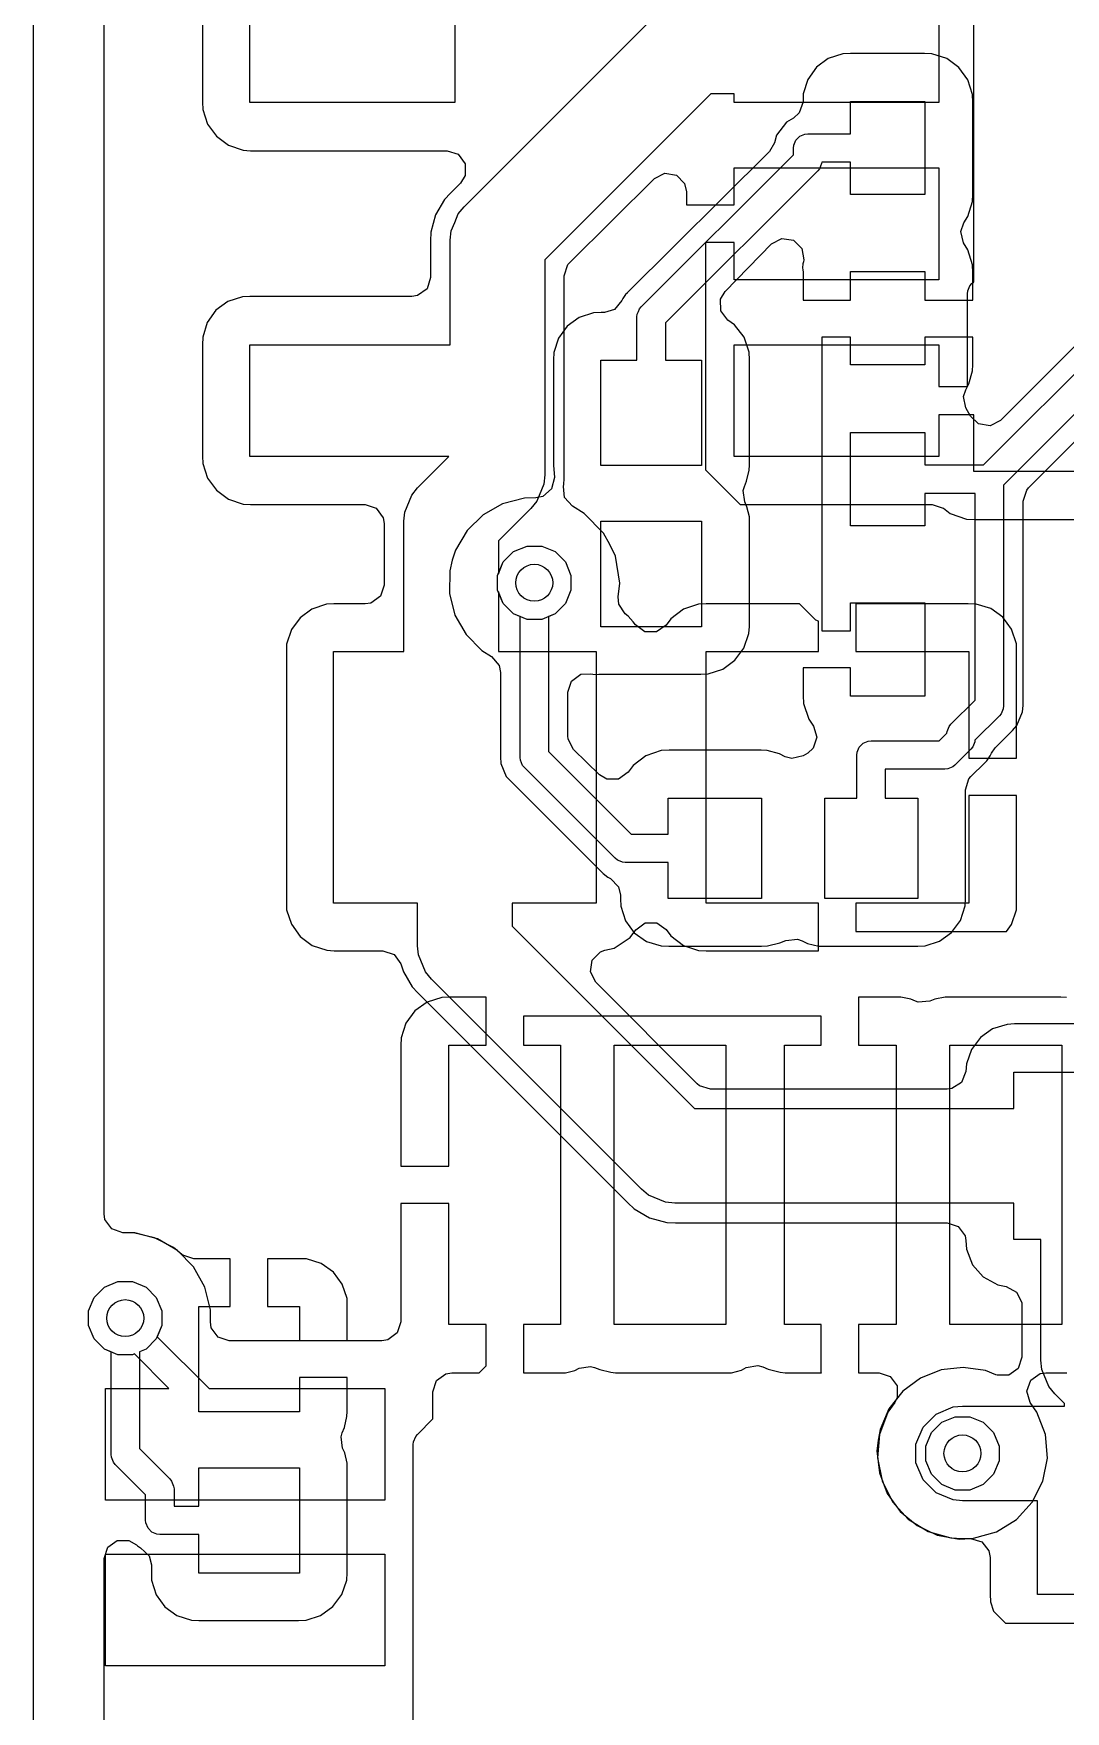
# Model space of a CAD drawing. Header units: inches. Extents: x 3.98 to 8.37, y -7.42 to -0.85.
# Drawn here: x 3.984 to 4.794, y -2.844 to -1.527 of the extents above; entities that cross this region are included whole.
import ezdxf

# ---------------------------------------------------------------- set-up
doc = ezdxf.new("R2010")
doc.units = ezdxf.units.IN
doc.header["$MEASUREMENT"] = 0
for name, color, linetype, true_color in [('Bottom Layer', 153, 'CONTINUOUS', 0x4d7fc4), ('Multi-Layer', 254, 'CONTINUOUS', 0xd0d2cd), ('Top Layer', 13, 'CONTINUOUS', 0xc83434)]:
    doc.layers.add(name, color=color, linetype=linetype, true_color=true_color)

msp = doc.modelspace()

# ---------------------------------------------------------------- linework, layer by layer
at = {"layer": 'Bottom Layer', "linetype": 'CONTINUOUS'}
for p, q in [((4.7219, -1.7218), (4.7219, -1.3854)), ((4.0394, -2.4531), (4.0394, -1.4936)), ((4.1166, -1.4936), (4.1166, -1.5809)), ((4.1538, -1.5813), (4.1538, -1.4936)), ((4.3145, -1.4936), (4.3145, -1.5813)), ((4.6946, -1.4936), (4.6946, -1.5813)), ((4.3219, -1.663), (4.4741, -1.5111)), ((4.5157, -1.5745), (4.3852, -1.7047)), ((4.5338, -1.5745), (4.5157, -1.5745)), ((4.5338, -1.5813), (4.5338, -1.5745)), ((4.1166, -1.5809), (4.1168, -1.5867)), ((4.1168, -1.5867), (4.1206, -1.5982)), ((4.3145, -1.5813), (4.1538, -1.5813)), ((4.6946, -1.5813), (4.5338, -1.5813)), ((4.1206, -1.5982), (4.1275, -1.6077)), ((4.1275, -1.6077), (4.137, -1.6147)), ((4.137, -1.6147), (4.1484, -1.6187)), ((4.1484, -1.6187), (4.1541, -1.619)), ((4.1541, -1.619), (4.3085, -1.619)), ((4.3085, -1.619), (4.3173, -1.6218)), ((4.3173, -1.6218), (4.3227, -1.6293)), ((4.3227, -1.6293), (4.3227, -1.6384)), ((4.5338, -1.6616), (4.5338, -1.6325)), ((4.5338, -1.6325), (4.6946, -1.6325)), ((4.6946, -1.6325), (4.6946, -1.7202)), ((4.3191, -1.6444), (4.3112, -1.6522)), ((4.3227, -1.6384), (4.3191, -1.6444)), ((4.4048, -1.7066), (4.4713, -1.6408)), ((4.4713, -1.6408), (4.4795, -1.6367)), ((4.4795, -1.6367), (4.4886, -1.6382)), ((4.4886, -1.6382), (4.495, -1.6447)), ((4.495, -1.6447), (4.4966, -1.6514)), ((4.3065, -1.6572), (4.2995, -1.6693)), ((4.3112, -1.6522), (4.3065, -1.6572)), ((4.4966, -1.6514), (4.4966, -1.6616)), ((4.2995, -1.6693), (4.2959, -1.6828)), ((4.3145, -1.6753), (4.3172, -1.6686)), ((4.3172, -1.6686), (4.3219, -1.663)), ((4.3172, -1.6686), (4.3172, -1.6686)), ((4.3172, -1.6686), (4.3172, -1.6686)), ((4.4966, -1.6616), (4.5338, -1.6616)), ((4.2959, -1.6828), (4.2956, -1.6897)), ((4.311, -1.6892), (4.3117, -1.682)), ((4.3117, -1.682), (4.3145, -1.6753)), ((4.3117, -1.682), (4.3117, -1.682)), ((4.3117, -1.682), (4.3117, -1.682)), ((4.2956, -1.6897), (4.2956, -1.7186)), ((4.311, -1.7713), (4.311, -1.6892)), ((4.5338, -1.6909), (4.5115, -1.6909)), ((4.5115, -1.6909), (4.5115, -1.8695)), ((4.5338, -1.7202), (4.5338, -1.6909)), ((4.3852, -1.7047), (4.3852, -1.8151)), ((4.4004, -1.7172), (4.4032, -1.7084)), ((4.4032, -1.7084), (4.4048, -1.7066)), ((4.2956, -1.7186), (4.2928, -1.7274)), ((4.4004, -1.8736), (4.4004, -1.7172)), ((4.6946, -1.7202), (4.5338, -1.7202)), ((4.719, -1.725), (4.7204, -1.7233)), ((4.7204, -1.7233), (4.7219, -1.7218)), ((4.1364, -1.7373), (4.127, -1.7442)), ((4.1479, -1.7336), (4.1364, -1.7373)), ((4.1538, -1.7335), (4.1479, -1.7336)), ((4.2808, -1.7335), (4.1538, -1.7335)), ((4.2854, -1.7327), (4.2808, -1.7335)), ((4.2928, -1.7274), (4.2854, -1.7327)), ((4.7171, -1.7312), (4.7173, -1.729)), ((4.7171, -1.8039), (4.7171, -1.7312)), ((4.7173, -1.729), (4.719, -1.725)), ((4.127, -1.7442), (4.1202, -1.7538)), ((4.1202, -1.7538), (4.1167, -1.7653)), ((4.1167, -1.7653), (4.1166, -1.7713)), ((4.1166, -1.7713), (4.1166, -1.8586)), ((4.1538, -1.859), (4.1538, -1.7713)), ((4.1538, -1.7713), (4.311, -1.7713)), ((4.5338, -1.859), (4.5338, -1.7713)), ((4.5338, -1.7713), (4.6946, -1.7713)), ((4.6946, -1.7713), (4.6946, -1.8039)), ((4.3852, -1.8151), (4.3852, -1.8734)), ((4.6946, -1.8039), (4.7171, -1.8039)), ((4.7219, -1.8262), (4.6946, -1.8262)), ((4.6946, -1.8262), (4.6946, -1.859)), ((4.7219, -1.8706), (4.7219, -1.8262)), ((4.1166, -1.8586), (4.1168, -1.8644)), ((4.1168, -1.8644), (4.1206, -1.8759)), ((4.31, -1.859), (4.1538, -1.859)), ((4.2854, -1.8836), (4.31, -1.859)), ((4.6946, -1.859), (4.5338, -1.859)), ((4.1206, -1.8759), (4.1275, -1.8854)), ((4.3845, -1.8807), (4.379, -1.894)), ((4.3852, -1.8734), (4.3845, -1.8807)), ((4.3999, -1.8826), (4.4003, -1.8806)), ((4.4008, -1.891), (4.3999, -1.8826)), ((4.4003, -1.8806), (4.4005, -1.8765)), ((4.4004, -1.8744), (4.4004, -1.8736)), ((4.4005, -1.8765), (4.4004, -1.8744)), ((4.5115, -1.8695), (4.5386, -1.8967)), ((4.9412, -1.8706), (4.7219, -1.8706)), ((4.1275, -1.8854), (4.137, -1.8924)), ((4.137, -1.8924), (4.1484, -1.8964)), ((4.2753, -1.9026), (4.2808, -1.8892)), ((4.2808, -1.8892), (4.2854, -1.8836)), ((4.2808, -1.8892), (4.2808, -1.8892)), ((4.379, -1.894), (4.3743, -1.8997)), ((4.4069, -1.898), (4.4008, -1.891)), ((4.1484, -1.8964), (4.1541, -1.8967)), ((4.1541, -1.8967), (4.2442, -1.8967)), ((4.2442, -1.8967), (4.253, -1.8995)), ((4.253, -1.8995), (4.2584, -1.907)), ((4.2584, -1.907), (4.2591, -1.9116)), ((4.2746, -1.9098), (4.2753, -1.9026)), ((4.3743, -1.8997), (4.3488, -1.9252)), ((4.4162, -1.9036), (4.4069, -1.898)), ((4.4313, -1.9191), (4.4162, -1.9036)), ((4.5386, -1.8967), (4.6893, -1.8967)), ((4.6893, -1.8967), (4.698, -1.8995)), ((4.698, -1.8995), (4.6981, -1.8996)), ((4.6981, -1.8996), (4.7035, -1.9036)), ((4.7035, -1.9036), (4.7162, -1.9081)), ((4.7162, -1.9081), (4.7225, -1.9084)), ((4.7225, -1.9084), (4.9107, -1.9084)), ((4.2591, -1.9116), (4.2591, -1.9598)), ((4.2746, -2.012), (4.2746, -1.9098)), ((4.4364, -1.9279), (4.4313, -1.9191)), ((4.3488, -1.9252), (4.3488, -1.9509)), ((4.3526, -1.9417), (4.3607, -1.9336)), ((4.3607, -1.9336), (4.3713, -1.9293)), ((4.3713, -1.9293), (4.3828, -1.9293)), ((4.3828, -1.9293), (4.3933, -1.9336)), ((4.3933, -1.9336), (4.4014, -1.9417)), ((4.4407, -1.9371), (4.4364, -1.9279)), ((4.3488, -1.9509), (4.3526, -1.9417)), ((4.4014, -1.9417), (4.4058, -1.9523)), ((4.4441, -1.9584), (4.4407, -1.9371)), ((4.2591, -1.9598), (4.2563, -1.9685)), ((4.4058, -1.9523), (4.4058, -1.9638)), ((4.4429, -1.9691), (4.4441, -1.9584)), ((4.2197, -1.9746), (4.2139, -1.9749)), ((4.2442, -1.9746), (4.2197, -1.9746)), ((4.2488, -1.9739), (4.2442, -1.9746)), ((4.2563, -1.9685), (4.2488, -1.9739)), ((4.3526, -1.9743), (4.3488, -1.9651)), ((4.3488, -1.9651), (4.3488, -2.012)), ((4.3607, -1.9824), (4.3526, -1.9743)), ((4.4014, -1.9743), (4.3933, -1.9824)), ((4.4058, -1.9638), (4.4014, -1.9743)), ((4.4433, -1.9747), (4.4429, -1.9691)), ((4.4483, -1.9823), (4.4433, -1.9747)), ((4.512, -1.9746), (4.506, -1.9749)), ((4.5851, -1.9746), (4.512, -1.9746)), ((4.5964, -1.9859), (4.5851, -1.9746)), ((4.7177, -1.9746), (4.6294, -1.9746)), ((4.6294, -1.9746), (4.6294, -2.012)), ((4.7238, -1.9747), (4.7177, -1.9746)), ((4.7353, -1.9782), (4.7238, -1.9747)), ((4.1931, -1.9854), (4.1863, -1.9948)), ((4.2025, -1.9786), (4.1931, -1.9854)), ((4.2139, -1.9749), (4.2025, -1.9786)), ((4.3713, -1.9868), (4.3607, -1.9824)), ((4.3828, -1.9868), (4.3713, -1.9868)), ((4.3933, -1.9824), (4.3828, -1.9868)), ((4.4507, -1.9842), (4.4483, -1.9823)), ((4.4547, -1.9886), (4.4507, -1.9842)), ((4.4843, -1.9863), (4.4805, -1.9914)), ((4.4942, -1.9788), (4.4843, -1.9863)), ((4.506, -1.9749), (4.4942, -1.9788)), ((4.598, -1.9873), (4.5964, -1.9859)), ((4.6001, -1.9882), (4.598, -1.9873)), ((4.7448, -1.985), (4.7353, -1.9782)), ((4.7517, -1.9945), (4.7448, -1.985)), ((4.1863, -1.9948), (4.1826, -2.0062)), ((4.4565, -1.991), (4.4547, -1.9886)), ((4.4638, -1.9965), (4.4565, -1.991)), ((4.473, -1.9966), (4.4638, -1.9965)), ((4.4805, -1.9914), (4.473, -1.9966)), ((4.6001, -2.012), (4.6001, -1.9882)), ((4.7554, -2.0059), (4.7517, -1.9945)), ((4.1826, -2.0062), (4.1824, -2.012)), ((4.1824, -2.012), (4.1824, -2.2087)), ((4.2195, -2.2093), (4.2195, -2.012)), ((4.2195, -2.012), (4.2746, -2.012)), ((4.3488, -2.012), (4.4256, -2.012)), ((4.4256, -2.012), (4.4256, -2.2093)), ((4.5119, -2.2093), (4.5119, -2.012)), ((4.5119, -2.012), (4.6001, -2.012)), ((4.6294, -2.012), (4.718, -2.012)), ((4.718, -2.012), (4.718, -2.0957)), ((4.7556, -2.0119), (4.7554, -2.0059)), ((4.7556, -2.0957), (4.7556, -2.0119)), ((4.718, -2.0957), (4.7556, -2.0957)), ((4.7556, -2.125), (4.718, -2.125)), ((4.718, -2.125), (4.718, -2.2093)), ((4.7556, -2.2087), (4.7556, -2.125)), ((4.1824, -2.2087), (4.1826, -2.2145)), ((4.2853, -2.2093), (4.2195, -2.2093)), ((4.2853, -2.2428), (4.2853, -2.2093)), ((4.4256, -2.2093), (4.3596, -2.2093)), ((4.3596, -2.2093), (4.3596, -2.2274)), ((4.6001, -2.2093), (4.5119, -2.2093)), ((4.6001, -2.2468), (4.6001, -2.2093)), ((4.718, -2.2093), (4.6294, -2.2093)), ((4.6294, -2.2093), (4.6294, -2.2316)), ((4.7554, -2.2147), (4.7556, -2.2087)), ((4.1826, -2.2145), (4.1864, -2.2259)), ((4.4566, -2.2303), (4.464, -2.2249)), ((4.464, -2.2249), (4.4732, -2.2248)), ((4.4732, -2.2248), (4.4805, -2.23)), ((4.7516, -2.2262), (4.7554, -2.2147)), ((4.1864, -2.2259), (4.1933, -2.2355)), ((4.1933, -2.2355), (4.2027, -2.2425)), ((4.3596, -2.2274), (4.5027, -2.3705)), ((4.4396, -2.2447), (4.4522, -2.2364)), ((4.4522, -2.2364), (4.4566, -2.2303)), ((4.4805, -2.23), (4.4843, -2.2351)), ((4.4843, -2.2351), (4.4942, -2.2426)), ((4.6294, -2.2316), (4.7477, -2.2316)), ((4.7477, -2.2316), (4.7516, -2.2262)), ((4.2027, -2.2425), (4.2141, -2.2464)), ((4.2141, -2.2464), (4.2198, -2.2468)), ((4.2198, -2.2468), (4.2581, -2.2468)), ((4.2581, -2.2468), (4.2669, -2.2496)), ((4.2669, -2.2496), (4.2722, -2.257)), ((4.286, -2.25), (4.2853, -2.2428)), ((4.2916, -2.2634), (4.286, -2.25)), ((4.4225, -2.2542), (4.429, -2.2477)), ((4.429, -2.2477), (4.4323, -2.2464)), ((4.4323, -2.2464), (4.4396, -2.2447)), ((4.4942, -2.2426), (4.506, -2.2465)), ((4.506, -2.2465), (4.512, -2.2468)), ((4.512, -2.2468), (4.6001, -2.2468)), ((4.2722, -2.257), (4.2743, -2.2634)), ((4.2743, -2.2634), (4.2812, -2.2751)), ((4.2962, -2.269), (4.2916, -2.2634)), ((4.2916, -2.2634), (4.2916, -2.2634)), ((4.421, -2.2632), (4.4225, -2.2542)), ((4.4252, -2.2714), (4.421, -2.2632)), ((4.2812, -2.2751), (4.2856, -2.2798)), ((4.4611, -2.4339), (4.2962, -2.269)), ((4.5049, -2.3511), (4.4252, -2.2714)), ((4.2856, -2.2798), (4.4504, -2.4446)), ((4.7272, -2.3148), (4.7202, -2.3242)), ((4.7367, -2.3081), (4.7272, -2.3148)), ((4.7481, -2.3045), (4.7367, -2.3081)), ((4.7539, -2.3042), (4.7481, -2.3045)), ((4.8701, -2.3042), (4.7539, -2.3042)), ((4.7202, -2.3242), (4.7162, -2.3354)), ((4.7158, -2.3415), (4.7124, -2.3501)), ((4.7162, -2.3354), (4.7158, -2.3415)), ((4.7535, -2.3705), (4.7535, -2.3419)), ((4.7535, -2.3419), (4.8704, -2.3419)), ((4.5066, -2.3526), (4.5049, -2.3511)), ((4.5154, -2.3554), (4.5066, -2.3526)), ((4.701, -2.3554), (4.5154, -2.3554)), ((4.7047, -2.3549), (4.701, -2.3554)), ((4.7124, -2.3501), (4.7047, -2.3549)), ((4.5027, -2.3705), (4.7535, -2.3705)), ((4.4667, -2.4385), (4.4611, -2.4339)), ((4.4504, -2.4446), (4.4554, -2.4493)), ((4.4801, -2.4441), (4.4667, -2.4385)), ((4.4667, -2.4385), (4.4667, -2.4385)), ((4.4873, -2.4448), (4.4801, -2.4441)), ((4.7535, -2.4448), (4.4873, -2.4448)), ((4.7535, -2.4734), (4.7535, -2.4448)), ((4.04, -2.4575), (4.0394, -2.4531)), ((4.0453, -2.465), (4.04, -2.4575)), ((4.4554, -2.4493), (4.4675, -2.4563)), ((4.4675, -2.4563), (4.481, -2.4599)), ((4.481, -2.4599), (4.4879, -2.4602)), ((4.4879, -2.4602), (4.701, -2.4602)), ((4.701, -2.4602), (4.7097, -2.463)), ((4.054, -2.468), (4.0453, -2.465)), ((4.0625, -2.4681), (4.054, -2.468)), ((4.0788, -2.4719), (4.0625, -2.4681)), ((4.0937, -2.4796), (4.0788, -2.4719)), ((4.7097, -2.463), (4.7151, -2.4704)), ((4.7151, -2.4704), (4.7158, -2.4742)), ((4.7158, -2.4742), (4.7162, -2.4809)), ((4.7747, -2.4734), (4.7535, -2.4734)), ((4.7747, -2.5681), (4.7747, -2.4734)), ((4.1003, -2.485), (4.0937, -2.4796)), ((4.101, -2.4856), (4.1003, -2.485)), ((4.1098, -2.4884), (4.101, -2.4856)), ((4.7162, -2.4809), (4.7209, -2.4931)), ((4.1383, -2.4884), (4.1098, -2.4884)), ((4.1383, -2.5258), (4.1383, -2.4884)), ((4.1922, -2.4884), (4.1675, -2.4884)), ((4.1675, -2.4884), (4.1675, -2.5258)), ((4.1983, -2.4885), (4.1922, -2.4884)), ((4.2098, -2.492), (4.1983, -2.4885)), ((4.2193, -2.4988), (4.2098, -2.492)), ((4.2263, -2.5083), (4.2193, -2.4988)), ((4.7209, -2.4931), (4.7294, -2.5027)), ((4.0315, -2.5187), (4.0396, -2.5106)), ((4.0396, -2.5106), (4.0502, -2.5062)), ((4.0502, -2.5062), (4.0616, -2.5062)), ((4.0616, -2.5062), (4.0722, -2.5106)), ((4.0722, -2.5106), (4.0803, -2.5187)), ((4.23, -2.5197), (4.2263, -2.5083)), ((4.7294, -2.5027), (4.7409, -2.5089)), ((4.7409, -2.5089), (4.7475, -2.5101)), ((4.7475, -2.5101), (4.7556, -2.5145)), ((4.7556, -2.5145), (4.7596, -2.5228)), ((4.0271, -2.5292), (4.0315, -2.5187)), ((4.0803, -2.5187), (4.0847, -2.5292)), ((4.1137, -2.6084), (4.1137, -2.5258)), ((4.1137, -2.5258), (4.1383, -2.5258)), ((4.1675, -2.5258), (4.1926, -2.5258)), ((4.1926, -2.5258), (4.1926, -2.5525)), ((4.2301, -2.5257), (4.23, -2.5197)), ((4.2301, -2.5525), (4.2301, -2.5257)), ((4.7596, -2.5228), (4.7597, -2.5247)), ((4.7597, -2.5247), (4.7597, -2.5657)), ((4.0271, -2.5407), (4.0271, -2.5292)), ((4.0315, -2.5513), (4.0271, -2.5407)), ((4.0847, -2.5407), (4.0803, -2.5513)), ((4.0847, -2.5292), (4.0847, -2.5407)), ((4.0396, -2.5594), (4.0315, -2.5513)), ((4.0803, -2.5513), (4.0722, -2.5594)), ((4.1926, -2.5525), (4.2301, -2.5525)), ((4.0448, -2.5615), (4.0396, -2.5594)), ((4.0448, -2.6419), (4.0448, -2.5615)), ((4.0722, -2.5594), (4.067, -2.5615)), ((4.067, -2.5615), (4.067, -2.6373)), ((4.7597, -2.5657), (4.7569, -2.5744)), ((4.6964, -2.5756), (4.6802, -2.582)), ((4.7136, -2.5736), (4.6964, -2.5756)), ((4.7311, -2.5762), (4.7136, -2.5736)), ((4.7394, -2.5795), (4.7311, -2.5762)), ((4.7403, -2.5798), (4.7394, -2.5795)), ((4.7494, -2.5798), (4.7403, -2.5798)), ((4.7569, -2.5744), (4.7494, -2.5798)), ((4.7754, -2.5753), (4.7747, -2.5681)), ((4.7809, -2.5887), (4.7754, -2.5753)), ((4.2301, -2.5817), (4.1926, -2.5817)), ((4.1926, -2.5817), (4.1926, -2.6084)), ((4.2301, -2.6083), (4.2301, -2.5817)), ((4.6662, -2.5924), (4.6554, -2.6061)), ((4.6802, -2.582), (4.6662, -2.5924)), ((4.7855, -2.5943), (4.7809, -2.5887)), ((4.7809, -2.5887), (4.7809, -2.5887)), ((4.6554, -2.6061), (4.6485, -2.6223)), ((4.6924, -2.6103), (4.7058, -2.6047)), ((4.7058, -2.6047), (4.7131, -2.604)), ((4.7131, -2.604), (4.7932, -2.604)), ((4.7932, -2.602), (4.7855, -2.5943)), ((4.7932, -2.604), (4.7932, -2.602)), ((4.1926, -2.6084), (4.1137, -2.6084)), ((4.2279, -2.6209), (4.2299, -2.6123)), ((4.2299, -2.6123), (4.2301, -2.6083)), ((4.6822, -2.6205), (4.6924, -2.6103)), ((4.2253, -2.628), (4.2261, -2.625)), ((4.2264, -2.6371), (4.2253, -2.628)), ((4.2261, -2.625), (4.2279, -2.6209)), ((4.647, -2.6307), (4.646, -2.6391)), ((4.6485, -2.6223), (4.647, -2.6307)), ((4.6766, -2.6339), (4.6822, -2.6205)), ((4.045, -2.6441), (4.0448, -2.6419)), ((4.0466, -2.6481), (4.045, -2.6441)), ((4.067, -2.6373), (4.0909, -2.6611)), ((4.2282, -2.6408), (4.2264, -2.6371)), ((4.2301, -2.6487), (4.2282, -2.6408)), ((4.646, -2.6391), (4.6479, -2.6565)), ((4.6766, -2.6484), (4.6766, -2.6339)), ((4.048, -2.6498), (4.0466, -2.6481)), ((4.0719, -2.6736), (4.048, -2.6498)), ((4.1137, -2.6824), (4.1137, -2.6524)), ((4.1137, -2.6524), (4.1926, -2.6524)), ((4.1926, -2.6524), (4.1926, -2.735)), ((4.2301, -2.6527), (4.2301, -2.6487)), ((4.2301, -2.7348), (4.2301, -2.6527)), ((4.6479, -2.6565), (4.6541, -2.6727)), ((4.6822, -2.6618), (4.6766, -2.6484)), ((4.0909, -2.6611), (4.0923, -2.6628)), ((4.0923, -2.6628), (4.0939, -2.6668)), ((4.0939, -2.6668), (4.0942, -2.669)), ((4.0942, -2.669), (4.0942, -2.6824)), ((4.6924, -2.672), (4.6822, -2.6618)), ((4.7058, -2.6776), (4.6924, -2.672)), ((4.0719, -2.6935), (4.0719, -2.6736)), ((4.0942, -2.6824), (4.1137, -2.6824)), ((4.6541, -2.6727), (4.6642, -2.6868)), ((4.7131, -2.6783), (4.7058, -2.6776)), ((4.772, -2.6783), (4.7131, -2.6783)), ((4.772, -2.7519), (4.772, -2.6783)), ((4.0721, -2.6957), (4.0719, -2.6935)), ((4.0738, -2.6997), (4.0721, -2.6957)), ((4.6642, -2.6868), (4.6775, -2.6978)), ((4.6775, -2.6978), (4.6932, -2.7052)), ((4.0422, -2.7148), (4.0496, -2.7094)), ((4.0496, -2.7094), (4.0588, -2.7094)), ((4.0588, -2.7094), (4.0647, -2.7129)), ((4.0768, -2.7028), (4.0738, -2.6997)), ((4.0808, -2.7045), (4.0768, -2.7028)), ((4.083, -2.7047), (4.0808, -2.7045)), ((4.1137, -2.7047), (4.083, -2.7047)), ((4.1137, -2.735), (4.1137, -2.7047)), ((4.6932, -2.7052), (4.7105, -2.7083)), ((4.7105, -2.7083), (4.7193, -2.7079)), ((4.7193, -2.7079), (4.7282, -2.7104)), ((4.7282, -2.7104), (4.7339, -2.7176)), ((4.0394, -2.7235), (4.0422, -2.7148)), ((4.0394, -4.3167), (4.0394, -2.7235)), ((4.0647, -2.7129), (4.0654, -2.7136)), ((4.0654, -2.7136), (4.067, -2.7148)), ((4.067, -2.7148), (4.0679, -2.7152)), ((4.0679, -2.7152), (4.0746, -2.7215)), ((4.0746, -2.7215), (4.0764, -2.7286)), ((4.7339, -2.7176), (4.7349, -2.7228)), ((4.7349, -2.7228), (4.7349, -2.7517)), ((4.0764, -2.7286), (4.0764, -2.7349)), ((4.0764, -2.7349), (4.0766, -2.7407)), ((4.1926, -2.735), (4.1137, -2.735)), ((4.2298, -2.7405), (4.2301, -2.7348)), ((4.0766, -2.7407), (4.0803, -2.7521)), ((4.2259, -2.7519), (4.2298, -2.7405)), ((4.0803, -2.7521), (4.0871, -2.7615)), ((4.0871, -2.7615), (4.0965, -2.7683)), ((4.2093, -2.7682), (4.2188, -2.7613)), ((4.2188, -2.7613), (4.2259, -2.7519)), ((4.7349, -2.7517), (4.7351, -2.7575)), ((4.7351, -2.7575), (4.7375, -2.7649)), ((4.889, -2.7519), (4.772, -2.7519)), ((4.0965, -2.7683), (4.1079, -2.772)), ((4.1079, -2.772), (4.1137, -2.7722)), ((4.1137, -2.7722), (4.192, -2.7722)), ((4.192, -2.7722), (4.1978, -2.772)), ((4.1978, -2.772), (4.2093, -2.7682)), ((4.7375, -2.7649), (4.747, -2.7744)), ((4.747, -2.7744), (4.8993, -2.7744))]:
    msp.add_line(p, q, dxfattribs=at)
at = {"layer": 'Bottom Layer'}
for centre in [(4.377, -1.958), (4.0559, -2.535), (4.7131, -2.6411)]:
    msp.add_circle(centre, 0.0145, dxfattribs=at)
at = {"layer": 'Multi-Layer', "linetype": 'CONTINUOUS'}
msp.add_line((3.9839, -7.0207), (3.9839, -1.2473), dxfattribs=at)
at = {"layer": 'Top Layer', "linetype": 'CONTINUOUS'}
for p, q in [((4.0394, -2.3211), (4.0394, -1.3932)), ((4.6078, -1.5466), (4.5984, -1.5535)), ((4.6193, -1.5429), (4.6078, -1.5466)), ((4.6252, -1.5427), (4.6193, -1.5429)), ((4.6832, -1.5427), (4.6252, -1.5427)), ((4.6891, -1.5429), (4.6832, -1.5427)), ((4.7007, -1.5467), (4.6891, -1.5429)), ((4.7103, -1.5537), (4.7007, -1.5467)), ((4.5916, -1.5631), (4.588, -1.5745)), ((4.5984, -1.5535), (4.5916, -1.5631)), ((4.7173, -1.5633), (4.7103, -1.5537)), ((4.721, -1.5748), (4.7173, -1.5633)), ((4.588, -1.5745), (4.588, -1.5807)), ((4.7212, -1.5808), (4.721, -1.5748)), ((4.585, -1.5894), (4.5805, -1.5934)), ((4.588, -1.5807), (4.585, -1.5894)), ((4.6251, -1.6057), (4.6251, -1.5804)), ((4.6251, -1.5804), (4.6836, -1.5804)), ((4.6836, -1.5804), (4.6836, -1.6534)), ((4.7212, -1.6532), (4.7212, -1.5808)), ((4.575, -1.5966), (4.5672, -1.6067)), ((4.5805, -1.5934), (4.575, -1.5966)), ((4.5854, -1.6076), (4.5894, -1.606)), ((4.5894, -1.606), (4.5916, -1.6057)), ((4.5916, -1.6057), (4.6251, -1.6057)), ((4.5655, -1.6129), (4.5616, -1.6195)), ((4.5672, -1.6067), (4.5655, -1.6129)), ((4.5805, -1.6169), (4.5807, -1.6147)), ((4.5805, -1.6223), (4.5805, -1.6169)), ((4.5807, -1.6147), (4.5823, -1.6107)), ((4.5823, -1.6107), (4.5854, -1.6076)), ((4.5616, -1.6195), (4.4498, -1.7306)), ((4.4609, -1.7415), (4.5805, -1.6223)), ((4.6017, -1.6311), (4.6009, -1.6331)), ((4.6025, -1.6291), (4.6017, -1.6311)), ((4.6026, -1.628), (4.6025, -1.6291)), ((4.6025, -1.6291), (4.6025, -1.6291)), ((4.6025, -1.6291), (4.6025, -1.6291)), ((4.6251, -1.628), (4.6026, -1.628)), ((4.6251, -1.6534), (4.6251, -1.628)), ((4.5995, -1.6348), (4.4799, -1.754)), ((4.6009, -1.6331), (4.5995, -1.6348)), ((4.6009, -1.6331), (4.6009, -1.6331)), ((4.6009, -1.6331), (4.6009, -1.6331)), ((4.6836, -1.6534), (4.6251, -1.6534)), ((4.721, -1.6589), (4.7212, -1.6532)), ((4.7141, -1.6756), (4.7173, -1.6705)), ((4.7173, -1.6705), (4.721, -1.6589)), ((4.9036, -1.67), (4.7429, -1.8307)), ((4.7118, -1.6825), (4.7141, -1.6756)), ((4.714, -1.6914), (4.7118, -1.6825)), ((4.7296, -1.8656), (4.9146, -1.6806)), ((4.5267, -1.7294), (4.5632, -1.6922)), ((4.5632, -1.6922), (4.5714, -1.6879)), ((4.5714, -1.6879), (4.5804, -1.6892)), ((4.5804, -1.6892), (4.587, -1.6957)), ((4.587, -1.6957), (4.5885, -1.7047)), ((4.7173, -1.6967), (4.714, -1.6914)), ((4.721, -1.7086), (4.7173, -1.6967)), ((4.5878, -1.7077), (4.5876, -1.7108)), ((4.5876, -1.7108), (4.5878, -1.7124)), ((4.5882, -1.7062), (4.5878, -1.7077)), ((4.5885, -1.7047), (4.5882, -1.7062)), ((4.7212, -1.7146), (4.721, -1.7086)), ((4.9271, -1.6997), (4.7453, -1.8814)), ((4.5878, -1.7124), (4.588, -1.7142)), ((4.588, -1.7142), (4.588, -1.7362)), ((4.6251, -1.7362), (4.6251, -1.7139)), ((4.6251, -1.7139), (4.6836, -1.7139)), ((4.6836, -1.7139), (4.6836, -1.7362)), ((4.7212, -1.7362), (4.7212, -1.7146)), ((4.765, -1.8835), (4.9287, -1.7191)), ((4.4458, -1.7366), (4.44, -1.7436)), ((4.4465, -1.7349), (4.4458, -1.7366)), ((4.4485, -1.7319), (4.4465, -1.7349)), ((4.4498, -1.7307), (4.4485, -1.7319)), ((4.4498, -1.7306), (4.4498, -1.7307)), ((4.5231, -1.7356), (4.5267, -1.7294)), ((4.5233, -1.7447), (4.5231, -1.7356)), ((4.588, -1.7362), (4.6251, -1.7362)), ((4.6836, -1.7362), (4.7212, -1.7362)), ((4.4123, -1.7498), (4.4028, -1.7566)), ((4.4236, -1.7461), (4.4123, -1.7498)), ((4.4294, -1.7459), (4.4236, -1.7461)), ((4.4321, -1.7459), (4.4294, -1.7459)), ((4.44, -1.7436), (4.4321, -1.7459)), ((4.4576, -1.7494), (4.4578, -1.7472)), ((4.4576, -1.7833), (4.4576, -1.7494)), ((4.4578, -1.7472), (4.4587, -1.7452)), ((4.4578, -1.7472), (4.4578, -1.7472)), ((4.4578, -1.7472), (4.4578, -1.7472)), ((4.4587, -1.7452), (4.4595, -1.7432)), ((4.4595, -1.7432), (4.4609, -1.7415)), ((4.4595, -1.7432), (4.4595, -1.7432)), ((4.4595, -1.7432), (4.4595, -1.7432)), ((4.5288, -1.752), (4.5233, -1.7447)), ((4.4028, -1.7566), (4.396, -1.7661)), ((4.4799, -1.754), (4.4799, -1.7833)), ((4.5341, -1.7556), (4.5288, -1.752)), ((4.5417, -1.7653), (4.5341, -1.7556)), ((4.396, -1.7661), (4.3923, -1.7774)), ((4.5457, -1.777), (4.5417, -1.7653)), ((4.5458, -1.7831), (4.5457, -1.777)), ((4.6251, -1.7654), (4.6027, -1.7654)), ((4.6027, -1.7654), (4.6027, -1.9956)), ((4.6251, -1.787), (4.6251, -1.7654)), ((4.7212, -1.7654), (4.6836, -1.7654)), ((4.6836, -1.7654), (4.6836, -1.787)), ((4.7212, -1.7869), (4.7212, -1.7654)), ((4.3923, -1.7774), (4.3921, -1.7832)), ((4.3921, -1.7832), (4.3921, -1.8657)), ((4.4293, -1.8659), (4.4293, -1.7833)), ((4.4293, -1.7833), (4.4576, -1.7833)), ((4.4799, -1.7833), (4.5082, -1.7833)), ((4.5082, -1.7833), (4.5082, -1.8659)), ((4.5458, -1.8658), (4.5458, -1.7831)), ((4.6836, -1.787), (4.6251, -1.787)), ((4.721, -1.7918), (4.7212, -1.7869)), ((4.7157, -1.8067), (4.7181, -1.802)), ((4.7181, -1.802), (4.721, -1.7918)), ((4.714, -1.8118), (4.7157, -1.8067)), ((4.7158, -1.8208), (4.714, -1.8118)), ((4.7194, -1.8274), (4.7158, -1.8208)), ((4.7257, -1.8334), (4.7194, -1.8274)), ((4.6251, -1.9133), (4.6251, -1.8402)), ((4.6251, -1.8402), (4.6836, -1.8402)), ((4.6836, -1.8402), (4.6836, -1.8656)), ((4.7348, -1.8349), (4.7257, -1.8334)), ((4.7429, -1.8307), (4.7348, -1.8349)), ((4.3921, -1.8657), (4.3928, -1.8754)), ((4.5082, -1.8659), (4.4293, -1.8659)), ((4.5456, -1.8697), (4.5458, -1.8658)), ((4.6836, -1.8656), (4.7296, -1.8656)), ((4.3928, -1.8754), (4.3906, -1.8843)), ((4.541, -1.8855), (4.5419, -1.8825)), ((4.5419, -1.8825), (4.5436, -1.8784)), ((4.5436, -1.8784), (4.5456, -1.8697)), ((4.7453, -1.8814), (4.7453, -2.0546)), ((4.3693, -1.8915), (4.3521, -1.896)), ((4.3783, -1.8913), (4.3693, -1.8915)), ((4.3836, -1.8902), (4.3783, -1.8913)), ((4.3906, -1.8843), (4.3836, -1.8902)), ((4.5422, -1.8946), (4.541, -1.8855)), ((4.5439, -1.8983), (4.5422, -1.8946)), ((4.723, -1.8879), (4.6836, -1.8879)), ((4.6836, -1.8879), (4.6836, -1.9133)), ((4.723, -2.05), (4.723, -1.8879)), ((4.7607, -1.894), (4.7635, -1.8853)), ((4.7607, -2.0543), (4.7607, -1.894)), ((4.7635, -1.8853), (4.765, -1.8835)), ((4.3368, -1.9046), (4.3243, -1.9169)), ((4.3521, -1.896), (4.3368, -1.9046)), ((4.5458, -1.9062), (4.5439, -1.8983)), ((4.5458, -1.9102), (4.5458, -1.9062)), ((4.3243, -1.9169), (4.3152, -1.9323)), ((4.4293, -1.9925), (4.4293, -1.9098)), ((4.4293, -1.9098), (4.5082, -1.9098)), ((4.5082, -1.9098), (4.5082, -1.9925)), ((4.5458, -1.9922), (4.5458, -1.9102)), ((4.6836, -1.9133), (4.6251, -1.9133)), ((4.3152, -1.9323), (4.3126, -1.9404)), ((4.3526, -1.9417), (4.3607, -1.9336)), ((4.3607, -1.9336), (4.3713, -1.9293)), ((4.3713, -1.9293), (4.3828, -1.9293)), ((4.3828, -1.9293), (4.3933, -1.9336)), ((4.3933, -1.9336), (4.4014, -1.9417)), ((4.3126, -1.9404), (4.3106, -1.9487)), ((4.3482, -1.9523), (4.3526, -1.9417)), ((4.4014, -1.9417), (4.4058, -1.9523)), ((4.3106, -1.9487), (4.3104, -1.9664)), ((4.3482, -1.9638), (4.3482, -1.9523)), ((4.4058, -1.9523), (4.4058, -1.9638)), ((4.3104, -1.9664), (4.3147, -1.9833)), ((4.3526, -1.9743), (4.3482, -1.9638)), ((4.3607, -1.9824), (4.3526, -1.9743)), ((4.4014, -1.9743), (4.3933, -1.9824)), ((4.4058, -1.9638), (4.4014, -1.9743)), ((4.6251, -1.9956), (4.6251, -1.9738)), ((4.6251, -1.9738), (4.6836, -1.9738)), ((4.6836, -1.9738), (4.6836, -2.0469)), ((4.3147, -1.9833), (4.3234, -1.9986)), ((4.3659, -1.9846), (4.3607, -1.9824)), ((4.3659, -2.0951), (4.3659, -1.9846)), ((4.3933, -1.9824), (4.3882, -1.9846)), ((4.3882, -1.9846), (4.3882, -2.0905)), ((4.3234, -1.9986), (4.3358, -2.0111)), ((4.5082, -1.9925), (4.4293, -1.9925)), ((4.5416, -2.0093), (4.5455, -1.9979)), ((4.5455, -1.9979), (4.5458, -1.9922)), ((4.6027, -1.9956), (4.6251, -1.9956)), ((4.3358, -2.0111), (4.3434, -2.0159)), ((4.5345, -2.0188), (4.5416, -2.0093)), ((4.3434, -2.0159), (4.3494, -2.0229)), ((4.3494, -2.0229), (4.3504, -2.0285)), ((4.5135, -2.0295), (4.525, -2.0257)), ((4.525, -2.0257), (4.5345, -2.0188)), ((4.6251, -2.0248), (4.588, -2.0248)), ((4.588, -2.0248), (4.588, -2.0464)), ((4.6251, -2.0469), (4.6251, -2.0248)), ((4.3504, -2.0285), (4.3504, -2.0947)), ((4.4033, -2.0438), (4.4062, -2.0351)), ((4.4062, -2.0351), (4.4136, -2.0297)), ((4.4136, -2.0297), (4.4215, -2.0294)), ((4.4215, -2.0294), (4.423, -2.0297)), ((4.423, -2.0297), (4.4262, -2.0299)), ((4.4262, -2.0299), (4.4277, -2.0298)), ((4.4277, -2.0298), (4.4291, -2.0297)), ((4.4291, -2.0297), (4.5077, -2.0297)), ((4.5077, -2.0297), (4.5135, -2.0295)), ((4.4033, -2.0782), (4.4033, -2.0438)), ((4.588, -2.0464), (4.5882, -2.0527)), ((4.5882, -2.0527), (4.5924, -2.065)), ((4.6836, -2.0469), (4.6251, -2.0469)), ((4.704, -2.069), (4.723, -2.05)), ((4.5924, -2.065), (4.5962, -2.0704)), ((4.7421, -2.0625), (4.7229, -2.0816)), ((4.7434, -2.0608), (4.7421, -2.0625)), ((4.7451, -2.0568), (4.7434, -2.0608)), ((4.7453, -2.0546), (4.7451, -2.0568)), ((4.7559, -2.0699), (4.7603, -2.0594)), ((4.7603, -2.0594), (4.7607, -2.0543)), ((4.4036, -2.0808), (4.4033, -2.0782)), ((4.5989, -2.0791), (4.596, -2.0878)), ((4.5962, -2.0704), (4.5989, -2.0791)), ((4.6947, -2.082), (4.7008, -2.0759)), ((4.7008, -2.0759), (4.701, -2.0747)), ((4.701, -2.0747), (4.7026, -2.0707)), ((4.7026, -2.0707), (4.704, -2.069)), ((4.7387, -2.0874), (4.7524, -2.0738)), ((4.7524, -2.0738), (4.7559, -2.0699)), ((4.3882, -2.0905), (4.453, -2.1552)), ((4.4079, -2.0889), (4.4036, -2.0808)), ((4.4283, -2.1086), (4.4079, -2.0889)), ((4.4766, -2.0896), (4.4646, -2.0937)), ((4.4828, -2.0894), (4.4766, -2.0896)), ((4.5551, -2.0894), (4.4828, -2.0894)), ((4.5597, -2.0897), (4.5551, -2.0894)), ((4.5694, -2.0922), (4.5597, -2.0897)), ((4.5739, -2.0945), (4.5694, -2.0922)), ((4.5917, -2.0917), (4.5881, -2.0938)), ((4.596, -2.0878), (4.5917, -2.0917)), ((4.6302, -2.0932), (4.6304, -2.091)), ((4.6302, -2.1269), (4.6302, -2.0932)), ((4.6304, -2.091), (4.6321, -2.087)), ((4.6321, -2.087), (4.6352, -2.0839)), ((4.6352, -2.0839), (4.6392, -2.0822)), ((4.6392, -2.0822), (4.6414, -2.082)), ((4.6414, -2.082), (4.6947, -2.082)), ((4.7198, -2.0885), (4.7072, -2.1011)), ((4.7212, -2.0868), (4.7198, -2.0885)), ((4.7228, -2.0828), (4.7212, -2.0868)), ((4.7229, -2.0816), (4.7228, -2.0828)), ((4.7348, -2.0938), (4.7358, -2.0917)), ((4.7358, -2.0917), (4.7387, -2.0874)), ((4.3504, -2.0947), (4.3506, -2.0999)), ((4.3506, -2.0999), (4.3549, -2.11)), ((4.3661, -2.0972), (4.3659, -2.0951)), ((4.3661, -2.0973), (4.3661, -2.0972)), ((4.3661, -2.0972), (4.3661, -2.0972)), ((4.3669, -2.0992), (4.3661, -2.0973)), ((4.3678, -2.1013), (4.3669, -2.0992)), ((4.3692, -2.103), (4.3678, -2.1013)), ((4.3678, -2.1013), (4.3678, -2.1013)), ((4.3678, -2.1013), (4.3678, -2.1013)), ((4.4405, -2.1742), (4.3692, -2.103)), ((4.4545, -2.1014), (4.4506, -2.1067)), ((4.4646, -2.0937), (4.4545, -2.1014)), ((4.5791, -2.0959), (4.5739, -2.0945)), ((4.5881, -2.0938), (4.5791, -2.0959)), ((4.6993, -2.1043), (4.6525, -2.1043)), ((4.6525, -2.1043), (4.6525, -2.1269)), ((4.7015, -2.1041), (4.6993, -2.1043)), ((4.7055, -2.1024), (4.7015, -2.1041)), ((4.7072, -2.1011), (4.7055, -2.1024)), ((4.7197, -2.1101), (4.7306, -2.0992)), ((4.7306, -2.0992), (4.7322, -2.0976)), ((4.7322, -2.0976), (4.7348, -2.0938)), ((4.3549, -2.11), (4.3586, -2.1138)), ((4.3586, -2.1138), (4.4294, -2.1846)), ((4.434, -2.112), (4.4283, -2.1086)), ((4.4432, -2.1121), (4.434, -2.112)), ((4.4506, -2.1067), (4.4432, -2.1121)), ((4.7154, -2.1206), (4.7182, -2.1118)), ((4.7182, -2.1118), (4.7197, -2.1101)), ((4.4822, -2.1552), (4.4822, -2.1269)), ((4.4822, -2.1269), (4.5553, -2.1269)), ((4.5553, -2.1269), (4.5553, -2.2058)), ((4.605, -2.2058), (4.605, -2.1269)), ((4.605, -2.1269), (4.6302, -2.1269)), ((4.6525, -2.1269), (4.6781, -2.1269)), ((4.6781, -2.1269), (4.6781, -2.2058)), ((4.7154, -2.2058), (4.7154, -2.1206)), ((4.453, -2.1552), (4.4822, -2.1552)), ((4.4294, -2.1846), (4.431, -2.1862)), ((4.4422, -2.1756), (4.4405, -2.1742)), ((4.4443, -2.1765), (4.4422, -2.1756)), ((4.4422, -2.1756), (4.4422, -2.1756)), ((4.4422, -2.1756), (4.4422, -2.1756)), ((4.4422, -2.1756), (4.4422, -2.1756)), ((4.4462, -2.1773), (4.4443, -2.1765)), ((4.4484, -2.1775), (4.4462, -2.1773)), ((4.4462, -2.1773), (4.4462, -2.1773)), ((4.4462, -2.1773), (4.4462, -2.1773)), ((4.4462, -2.1773), (4.4462, -2.1773)), ((4.4822, -2.1775), (4.4484, -2.1775)), ((4.4822, -2.2058), (4.4822, -2.1775)), ((4.431, -2.1862), (4.4348, -2.1889)), ((4.4348, -2.1889), (4.4368, -2.1901)), ((4.4368, -2.1901), (4.4432, -2.1967)), ((4.4432, -2.1967), (4.4447, -2.2032)), ((4.4447, -2.2032), (4.4447, -2.2059)), ((4.4447, -2.2059), (4.4449, -2.2118)), ((4.5553, -2.2058), (4.4822, -2.2058)), ((4.6781, -2.2058), (4.605, -2.2058)), ((4.7115, -2.223), (4.7152, -2.2116)), ((4.7152, -2.2116), (4.7154, -2.2058)), ((4.4449, -2.2118), (4.4486, -2.2233)), ((4.4486, -2.2233), (4.4555, -2.2327)), ((4.7046, -2.2324), (4.7115, -2.223)), ((4.4555, -2.2327), (4.465, -2.2395)), ((4.5744, -2.2386), (4.5835, -2.2376)), ((4.5835, -2.2376), (4.5872, -2.2389)), ((4.6952, -2.2392), (4.7046, -2.2324)), ((4.465, -2.2395), (4.4765, -2.243)), ((4.4765, -2.243), (4.4826, -2.2431)), ((4.4826, -2.2431), (4.5553, -2.2431)), ((4.5553, -2.2431), (4.56, -2.2429)), ((4.56, -2.2429), (4.5698, -2.2406)), ((4.5698, -2.2406), (4.5744, -2.2386)), ((4.5872, -2.2389), (4.5914, -2.2411)), ((4.5914, -2.2411), (4.6004, -2.2432)), ((4.6004, -2.2432), (4.605, -2.2431)), ((4.605, -2.2431), (4.6053, -2.2431)), ((4.6053, -2.2431), (4.6781, -2.2431)), ((4.6781, -2.2431), (4.6839, -2.2429)), ((4.6839, -2.2429), (4.6952, -2.2392)), ((4.2928, -2.287), (4.2832, -2.294)), ((4.3043, -2.2833), (4.2928, -2.287)), ((4.3103, -2.2831), (4.3043, -2.2833)), ((4.3393, -2.2831), (4.3103, -2.2831)), ((4.3392, -2.2836), (4.3393, -2.2831)), ((4.3392, -2.3208), (4.3392, -2.2836)), ((4.6607, -2.2831), (4.6315, -2.2831)), ((4.6315, -2.2831), (4.6316, -2.2836)), ((4.6316, -2.2836), (4.6316, -2.3208)), ((4.6646, -2.2831), (4.6607, -2.2831)), ((4.6726, -2.2848), (4.6646, -2.2831)), ((4.6763, -2.2863), (4.6726, -2.2848)), ((4.6784, -2.287), (4.6763, -2.2863)), ((4.6875, -2.2864), (4.6784, -2.287)), ((4.6914, -2.2848), (4.6875, -2.2864)), ((4.6995, -2.2832), (4.6914, -2.2848)), ((4.7034, -2.2831), (4.6995, -2.2832)), ((4.7904, -2.2831), (4.7034, -2.2831)), ((4.7947, -2.2833), (4.7904, -2.2831)), ((4.2762, -2.3036), (4.2724, -2.3151)), ((4.2832, -2.294), (4.2762, -2.3036)), ((4.3685, -2.2981), (4.3685, -2.3208)), ((4.6023, -2.2981), (4.3685, -2.2981)), ((4.6023, -2.3208), (4.6023, -2.2981)), ((4.2724, -2.3151), (4.2722, -2.3211)), ((4.0394, -2.4531), (4.0394, -2.3211)), ((4.2722, -2.3211), (4.2722, -2.4158)), ((4.3098, -2.4158), (4.3098, -2.3208)), ((4.3098, -2.3208), (4.3392, -2.3208)), ((4.3685, -2.3208), (4.3975, -2.3208)), ((4.3975, -2.3208), (4.3975, -2.54)), ((4.4397, -2.54), (4.4397, -2.3208)), ((4.4397, -2.3208), (4.5274, -2.3208)), ((4.5274, -2.3208), (4.5274, -2.54)), ((4.5734, -2.54), (4.5734, -2.3208)), ((4.5734, -2.3208), (4.6023, -2.3208)), ((4.6316, -2.3208), (4.6611, -2.3208)), ((4.6611, -2.3208), (4.6611, -2.54)), ((4.7033, -2.54), (4.7033, -2.3208)), ((4.7033, -2.3208), (4.791, -2.3208)), ((4.791, -2.3208), (4.791, -2.54)), ((4.2722, -2.4158), (4.3098, -2.4158)), ((4.3098, -2.4451), (4.2722, -2.4451)), ((4.2722, -2.4451), (4.2722, -2.5379)), ((4.3098, -2.54), (4.3098, -2.4451)), ((4.04, -2.4575), (4.0394, -2.4531)), ((4.0453, -2.465), (4.04, -2.4575)), ((4.054, -2.468), (4.0453, -2.465)), ((4.0633, -2.4681), (4.054, -2.468)), ((4.0812, -2.4727), (4.0633, -2.4681)), ((4.0969, -2.4818), (4.0812, -2.4727)), ((4.1096, -2.4947), (4.0969, -2.4818)), ((4.1184, -2.5106), (4.1096, -2.4947)), ((4.0315, -2.5187), (4.0396, -2.5106)), ((4.0396, -2.5106), (4.0502, -2.5062)), ((4.0502, -2.5062), (4.0616, -2.5062)), ((4.0616, -2.5062), (4.0722, -2.5106)), ((4.0722, -2.5106), (4.0803, -2.5187)), ((4.1227, -2.5285), (4.1184, -2.5106)), ((4.0271, -2.5292), (4.0315, -2.5187)), ((4.0803, -2.5187), (4.0847, -2.5292)), ((4.0271, -2.5407), (4.0271, -2.5292)), ((4.0315, -2.5513), (4.0271, -2.5407)), ((4.0847, -2.5407), (4.081, -2.5496)), ((4.0847, -2.5292), (4.0847, -2.5407)), ((4.1227, -2.5378), (4.1227, -2.5285)), ((4.1234, -2.5425), (4.1227, -2.5378)), ((4.2722, -2.5379), (4.2694, -2.5466)), ((4.3392, -2.54), (4.3098, -2.54)), ((4.3392, -2.5723), (4.3392, -2.54)), ((4.3975, -2.54), (4.3685, -2.54)), ((4.3685, -2.54), (4.3685, -2.5773)), ((4.5274, -2.54), (4.4397, -2.54)), ((4.6023, -2.54), (4.5734, -2.54)), ((4.6023, -2.5773), (4.6023, -2.54)), ((4.6611, -2.54), (4.6316, -2.54)), ((4.6316, -2.54), (4.6316, -2.5773)), ((4.791, -2.54), (4.7033, -2.54)), ((4.0396, -2.5594), (4.0315, -2.5513)), ((4.081, -2.5496), (4.1217, -2.5902)), ((4.1288, -2.5499), (4.1234, -2.5425)), ((4.1375, -2.5527), (4.1288, -2.5499)), ((4.2574, -2.5527), (4.1375, -2.5527)), ((4.262, -2.552), (4.2574, -2.5527)), ((4.2694, -2.5466), (4.262, -2.552)), ((4.0502, -2.5637), (4.0396, -2.5594)), ((4.0616, -2.5637), (4.0502, -2.5637)), ((4.0631, -2.5631), (4.0616, -2.5637)), ((4.0901, -2.5902), (4.0631, -2.5631)), ((4.3002, -2.584), (4.3076, -2.5786)), ((4.3076, -2.5786), (4.3122, -2.5778)), ((4.3122, -2.5778), (4.3337, -2.5778)), ((4.3337, -2.5778), (4.3392, -2.5723)), ((4.3685, -2.5773), (4.3684, -2.5778)), ((4.3684, -2.5778), (4.3977, -2.5778)), ((4.3977, -2.5778), (4.4014, -2.5778)), ((4.4014, -2.5778), (4.4088, -2.5761)), ((4.4088, -2.5761), (4.4122, -2.5743)), ((4.4122, -2.5743), (4.4212, -2.5729)), ((4.4212, -2.5729), (4.4243, -2.5737)), ((4.4243, -2.5737), (4.4285, -2.5754)), ((4.4285, -2.5754), (4.4371, -2.5775)), ((4.4371, -2.5775), (4.4408, -2.5778)), ((4.4408, -2.5778), (4.5278, -2.5778)), ((4.5278, -2.5778), (4.5318, -2.5778)), ((4.5318, -2.5778), (4.5397, -2.5758)), ((4.5397, -2.5758), (4.5433, -2.5738)), ((4.5433, -2.5738), (4.5524, -2.5721)), ((4.5524, -2.5721), (4.5563, -2.5732)), ((4.5563, -2.5732), (4.5607, -2.5751)), ((4.5607, -2.5751), (4.5699, -2.5774)), ((4.5699, -2.5774), (4.5739, -2.5778)), ((4.5739, -2.5778), (4.6024, -2.5778)), ((4.6024, -2.5778), (4.6023, -2.5773)), ((4.6316, -2.5773), (4.6315, -2.5778)), ((4.6315, -2.5778), (4.6477, -2.5778)), ((4.6477, -2.5778), (4.6564, -2.5807)), ((4.7667, -2.5837), (4.7742, -2.5785)), ((4.7742, -2.5785), (4.7785, -2.5778)), ((4.7785, -2.5778), (4.7908, -2.5778)), ((4.7908, -2.5778), (4.795, -2.5778)), ((4.0403, -2.6779), (4.0403, -2.5902)), ((4.0403, -2.5902), (4.0901, -2.5902)), ((4.1217, -2.5902), (4.2596, -2.5902)), ((4.2596, -2.5902), (4.2596, -2.6779)), ((4.2974, -2.5927), (4.3002, -2.584)), ((4.2974, -2.6141), (4.2974, -2.5927)), ((4.6564, -2.5807), (4.6618, -2.5881)), ((4.6618, -2.5881), (4.6618, -2.5973)), ((4.7636, -2.5923), (4.7667, -2.5837)), ((4.7663, -2.6011), (4.7636, -2.5923)), ((4.6599, -2.6011), (4.6546, -2.6089)), ((4.6618, -2.5973), (4.6599, -2.6011)), ((4.7716, -2.6089), (4.7663, -2.6011)), ((4.2852, -2.6262), (4.2974, -2.6141)), ((4.6546, -2.6089), (4.6481, -2.6263)), ((4.6887, -2.6248), (4.6968, -2.6167)), ((4.6968, -2.6167), (4.7073, -2.6124)), ((4.7073, -2.6124), (4.7188, -2.6124)), ((4.7188, -2.6124), (4.7294, -2.6167)), ((4.7294, -2.6167), (4.7375, -2.6248)), ((4.7782, -2.6264), (4.7716, -2.6089)), ((4.282, -2.6341), (4.2822, -2.632)), ((4.2822, -2.632), (4.2839, -2.6279)), ((4.2839, -2.6279), (4.2852, -2.6262)), ((4.6481, -2.6263), (4.6465, -2.6445)), ((4.6843, -2.6354), (4.6887, -2.6248)), ((4.7375, -2.6248), (4.7418, -2.6354)), ((4.7798, -2.6448), (4.7782, -2.6264)), ((4.282, -2.8828), (4.282, -2.6341)), ((4.6465, -2.6445), (4.65, -2.6626)), ((4.6843, -2.6469), (4.6843, -2.6354)), ((4.7418, -2.6354), (4.7418, -2.6469)), ((4.7763, -2.6629), (4.7798, -2.6448)), ((4.6887, -2.6574), (4.6843, -2.6469)), ((4.6968, -2.6655), (4.6887, -2.6574)), ((4.7375, -2.6574), (4.7294, -2.6655)), ((4.7418, -2.6469), (4.7375, -2.6574)), ((4.65, -2.6626), (4.6582, -2.679)), ((4.7073, -2.6699), (4.6968, -2.6655)), ((4.7188, -2.6699), (4.7073, -2.6699)), ((4.7294, -2.6655), (4.7188, -2.6699)), ((4.7679, -2.6794), (4.7763, -2.6629)), ((4.2596, -2.6779), (4.0403, -2.6779)), ((4.6582, -2.679), (4.6705, -2.6926)), ((4.7554, -2.6929), (4.7679, -2.6794)), ((4.6705, -2.6926), (4.6861, -2.7023)), ((4.7397, -2.7026), (4.7554, -2.6929)), ((4.6861, -2.7023), (4.7039, -2.7075)), ((4.7039, -2.7075), (4.7128, -2.7079)), ((4.7128, -2.7079), (4.7217, -2.7077)), ((4.7217, -2.7077), (4.7397, -2.7026)), ((4.0403, -2.8078), (4.0403, -2.7201)), ((4.0403, -2.7201), (4.2596, -2.7201)), ((4.2596, -2.7201), (4.2596, -2.8078)), ((4.2596, -2.8078), (4.0403, -2.8078))]:
    msp.add_line(p, q, dxfattribs=at)
at = {"layer": 'Top Layer'}
for centre in [(4.377, -1.958), (4.0559, -2.535), (4.7131, -2.6411)]:
    msp.add_circle(centre, 0.0145, dxfattribs=at)

doc.saveas('drawing.dxf')
